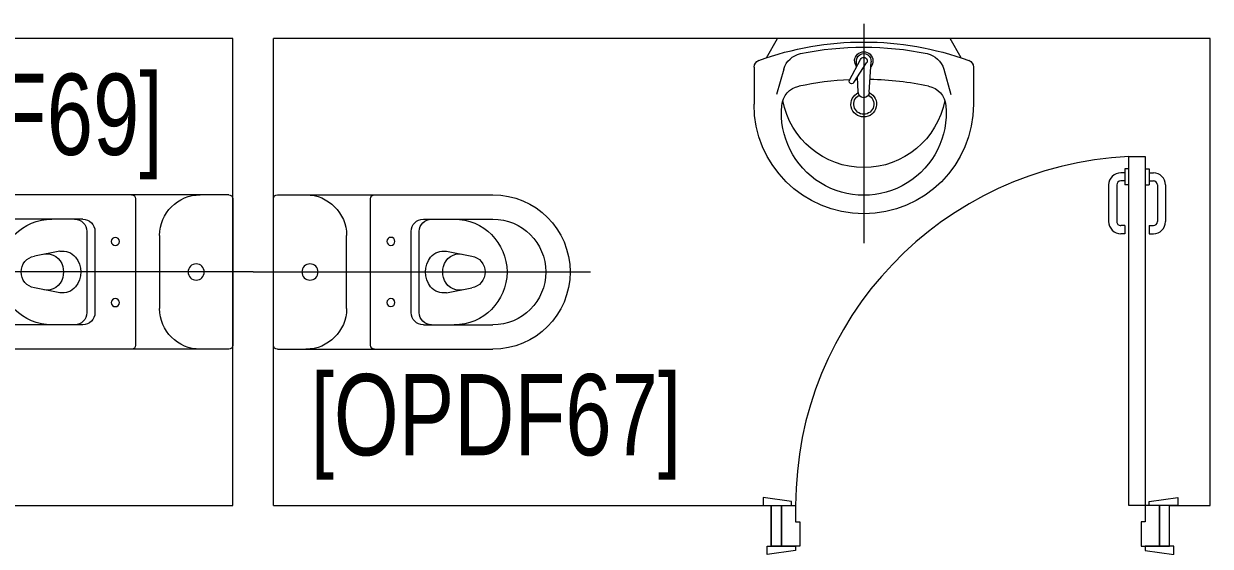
# Model space of a CAD drawing. Extents: x -560814 to 57327, y -29287 to 19916.
# Drawn here: x 10187 to 13106, y 3760 to 5046 of the extents above; entities that cross this region are included whole.
import ezdxf

# ---------------------------------------------------------------- set-up
doc = ezdxf.new("R2010")
doc.units = 0
doc.header["$LTSCALE"] = 0.25
doc.linetypes.add('DASHDOT', pattern=[25.4, 12.7, -6.35, 0, -6.35])
for name, color, linetype, lineweight in [('01-First Floor$0$72_EGR_BASE_TEXT', 252, 'Continuous', 5), ('01-First Floor$0$SANIT', 250, 'Continuous', 5), ('01-First Floor$0$Walls', 251, 'Continuous', 5), ('01-First Floor$0$Wooden Joinery', 251, 'Continuous', 5), ('E-LITE-CLNG-CNDT', 6, 'DASHDOT', 35)]:
    doc.layers.add(name, color=color, linetype=linetype, lineweight=lineweight)
doc.styles.add('01-First Floor$0$X3G_ENTITY_9F38', font='swisscl.ttf', dxfattribs={"height": 0.2})

# ---------------------------------------------------------------- blocks, each defined once
blk = doc.blocks.new('01-First Floor$0$A$C72370EFE')
at = {"layer": '01-First Floor$0$Wooden Joinery'}
for p, q in [((-0.01, -0.04), (-0.02, -0.04)), ((-0.01, -0.03), (-0.01, -0.07)), ((0, -0.03), (-0.01, -0.03)), ((0.04, -0.03), (0.05, -0.03)), ((0.05, -0.03), (0.05, -0.07)), ((0.05, -0.04), (0.06, -0.04)), ((-0.05, -0.07), (-0.05, -0.16)), ((-0.03, -0.07), (-0.03, -0.16)), ((-0.01, -0.06), (-0.02, -0.06)), ((0, -0.07), (-0.01, -0.07)), ((0.04, -0.07), (0.05, -0.07)), ((0.05, -0.06), (0.06, -0.06)), ((0.07, -0.07), (0.07, -0.16)), ((0.09, -0.07), (0.09, -0.16)), ((-0.01, -0.17), (-0.02, -0.17)), ((-0.01, -0.17), (-0.01, -0.19)), ((0.05, -0.17), (0.06, -0.17)), ((0.05, -0.17), (0.05, -0.19)), ((-0.01, -0.19), (-0.02, -0.19)), ((0.05, -0.19), (0.06, -0.19))]:
    blk.add_line(p, q, dxfattribs=at)
for centre, radius, start, end in [((-0.02, -0.07), 0.03, 90, 180), ((0.06, -0.07), 0.03, 0, 90), ((-0.02, -0.07), 0.01, 90, 180), ((0.06, -0.07), 0.01, 0, 90), ((-0.02, -0.16), 0.03, 180, 270), ((-0.02, -0.16), 0.01, 180, 270), ((0.06, -0.16), 0.01, 270, 0), ((0.06, -0.16), 0.03, 270, 0)]:
    blk.add_arc(centre, radius, start, end, dxfattribs=at)
blk = doc.blocks.new('01-First Floor$0$A$C5DAD61B4')
at = {"layer": '01-First Floor$0$Wooden Joinery'}
for points in [[(80, 959.1), (80, 969.1), (10, 979.1), (10, 959.1)], [(940, 959.1), (940, 969.1), (1010, 979.1), (1010, 959.1)], [(70, 859.1), (70, 849.1), (0, 839.1), (0, 859.1)], [(120, 859.1), (120, 0), (80, 0), (80, 859.1)], [(950, 859.1), (950, 849.1), (1020, 839.1), (1020, 859.1)]]:
    blk.add_lwpolyline(points, close=True, dxfattribs=at)
for points in [[(45, 859.1), (45, 959.1), (20, 959.1), (20, 859.1), (45, 859.1)], [(45, 859.1), (80, 859.1), (80, 899.1), (90, 899.1), (90, 959.1), (45, 959.1), (45, 859.1)], [(975, 859.1), (940, 859.1), (940, 899.1), (930, 899.1), (930, 959.1), (975, 959.1), (975, 859.1)], [(975, 859.1), (975, 959.1), (1000, 959.1), (1000, 859.1), (975, 859.1)]]:
    blk.add_lwpolyline(points, dxfattribs=at)
blk.add_arc((80, 859.1), 860, 272.666, 0, dxfattribs=at)
at = {"layer": '01-First Floor$0$Wooden Joinery', "xscale": 999.9999999998854, "yscale": 999.9999999998854, "zscale": 999.9999999998854, "rotation": 180}
blk.add_blockref('01-First Floor$0$A$C72370EFE', (120, 0), dxfattribs=at)
blk = doc.blocks.new('01-First Floor$0$WC manta')
at = {"layer": '01-First Floor$0$SANIT'}
for p, q in [((-0.13, 0.18), (-0.13, -0.18)), ((-0.12, 0.19), (0.41, 0.19)), ((0.109, 0.18), (0.109, -0.18)), ((0.239, 0.13), (0.41, 0.13)), ((0.05, 0.09), (0.05, -0.09)), ((0.209, 0.1), (0.209, -0.1)), ((0.229, 0.1), (0.229, -0.1)), ((0.2955, 0.051), (0.3581, 0.0393)), ((-0.18, 0), (0.65, 0)), ((0.2955, -0.051), (0.3581, -0.0393)), ((0.239, -0.13), (0.41, -0.13)), ((-0.12, -0.19), (0.41, -0.19))]:
    blk.add_line(p, q, dxfattribs=at)
for centre, radius in [((0.159, 0.0752), 0.01), ((-0.04, 0), 0.02), ((0.159, -0.0753), 0.01)]:
    blk.add_circle(centre, radius, dxfattribs=at)
for centre, radius, start, end in [((-0.12, 0.18), 0.01, 90, 180), ((-0.05, 0.09), 0.1, 0, 90), ((0.119, 0.18), 0.01, 90, 180), ((0.41, 0), 0.19, 270, 90), ((0.239, 0.1), 0.03, 90, 180), ((0.259, 0.1), 0.03, 90, 180), ((0.3147, 0), 0.13, 270, 90), ((0.41, 0), 0.13, 270, 90), ((0.3029, 0), 0.0588, 141.525, 218.475), ((0.2882, 0.0117), 0.04, 79.4289, 141.525), ((0.3271, 0.0044), 0.04, 79.4289, 166.4176), ((0.3507, 0), 0.04, 280.5711, 79.4289), ((0.3454, 0), 0.0588, 166.4176, 193.5824), ((0.3271, -0.0044), 0.04, 193.5824, 280.5711), ((0.2882, -0.0117), 0.04, 218.475, 280.5711), ((-0.05, -0.09), 0.1, 270, 0), ((0.239, -0.1), 0.03, 180, 270), ((0.259, -0.1), 0.03, 180, 270), ((-0.12, -0.18), 0.01, 180, 270), ((0.119, -0.18), 0.01, 180, 270)]:
    blk.add_arc(centre, radius, start, end, dxfattribs=at)
blk = doc.blocks.new('01-First Floor$0$lav-manta 60')
at = {"layer": '01-First Floor$0$SANIT'}
for p, q in [((0, 0.04), (0, -0.56)), ((-0.2658, -0.0529), (-0.2358, 0)), ((-0.2358, 0), (0.2358, 0)), ((0.2658, -0.0529), (0.2358, 0)), ((-0.015, -0.1473), (-0.0199, -0.064)), ((0.0389, -0.1142), (0.0087, -0.0575)), ((0.0191, -0.077), (0.0199, -0.064)), ((-0.3, -0.0789), (-0.3, -0.18)), ((-0.2185, -0.0841), (-0.2383, -0.1537)), ((0.0274, -0.121), (-0.0078, -0.0673)), ((0.2185, -0.0841), (0.2383, -0.1537)), ((0.3, -0.0789), (0.3, -0.18)), ((0.015, -0.1473), (0.0174, -0.1057))]:
    blk.add_line(p, q, dxfattribs=at)
for centre, radius, start, end in [((0, -0.8557), 0.8457, 70.1771, 109.8229), ((0, -0.8696), 0.8457, 78.1914, 101.8086), ((-0.28, -0.0789), 0.02, 109.8229, 180), ((-0.1608, -0.1006), 0.06, 101.8086, 164.0794), ((0, -0.0617), 0.025, 320.7474, 220.368), ((0, -0.0617), 0.02, 353.2671, 186.682), ((0, -0.0617), 0.00966, 25.4127, 215.9577), ((0.1608, -0.1006), 0.06, 15.9206, 78.1914), ((0.28, -0.0789), 0.02, 0, 70.1771), ((0, -0.9572), 0.8457, 91.1572, 102.0883), ((0, -0.9572), 0.8457, 88.5486, 88.844), ((0.0332, -0.1176), 0.00666, 210.6852, 30.6852), ((0, -0.9572), 0.8457, 77.9117, 87.4274), ((-0.1645, -0.189), 0.06, 102.0883, 174.8142), ((0, -0.18), 0.035, 115.3106, 64.6894), ((0, -0.18), 0.0275, 117.1496, 62.8504), ((0, -0.1473), 0.015, 180, 0), ((0.1645, -0.189), 0.06, 5.1858, 77.9117), ((0, -0.18), 0.3, 180, 0), ((0, -0.2039), 0.2252, 174.8142, 5.1858), ((0, -0.1282), 0.2252, 190.6097, 349.3903)]:
    blk.add_arc(centre, radius, start, end, dxfattribs=at)
blk = doc.blocks.new('01-First Floor')
at = {"layer": '01-First Floor$0$Walls'}
for p, q in [((10701.2, 5010), (9476.4, 5010)), ((10701.2, 3860), (10701.2, 5010)), ((13106, 5010), (10801.2, 5010)), ((10801.2, 3860), (10801.2, 5010)), ((13106, 3860), (13106, 5010)), ((8396.4, 3860), (10701.2, 3860)), ((10801.2, 3860), (12026, 3860)), ((12026, 3760), (12026, 3860)), ((12026, 3860, 0), (12026, 3760, 0)), ((13006, 3860), (13106, 3860))]:
    blk.add_line(p, q, dxfattribs=at)
at = {"layer": '01-First Floor$0$SANIT'}
for name, p, xscale, yscale, zscale in [('01-First Floor$0$lav-manta 60', (12253.6, 5010), -900.000000000201, 900.000000000201, 900.000000000201), ('01-First Floor$0$WC manta', (10571.2, 4435), -999.9999999999995, 999.9999999999995, 999.9999999999995)]:
    blk.add_blockref(name, p, dxfattribs=dict(at, xscale=xscale, yscale=yscale, zscale=zscale))
at = {"layer": '01-First Floor$0$SANIT', "xscale": -999.9999999999995, "yscale": 999.9999999999995, "zscale": 999.9999999999995, "rotation": 180}
blk.add_blockref('01-First Floor$0$WC manta', (10931.2, 4435), dxfattribs=at)
at = {"layer": '01-First Floor$0$Wooden Joinery', "rotation": 180}
blk.add_blockref('01-First Floor$0$A$C5DAD61B4', (13026, 4719.1), dxfattribs=at)
at = {"layer": '01-First Floor$0$72_EGR_BASE_TEXT', "char_height": 200, "attachment_point": 2, "style": '01-First Floor$0$X3G_ENTITY_9F38'}
for s, insert in [('[OPDF69]', (10072.8, 4923.1)), ('[OPDF67]', (11348.6, 4183.9))]:
    blk.add_mtext(s, dxfattribs=dict(at, insert=insert))

msp = doc.modelspace()

# ---------------------------------------------------------------- block references
at = {"layer": 'E-LITE-CLNG-CNDT'}
msp.add_blockref('01-First Floor', (0, 0), dxfattribs=at)

doc.saveas('drawing.dxf')
